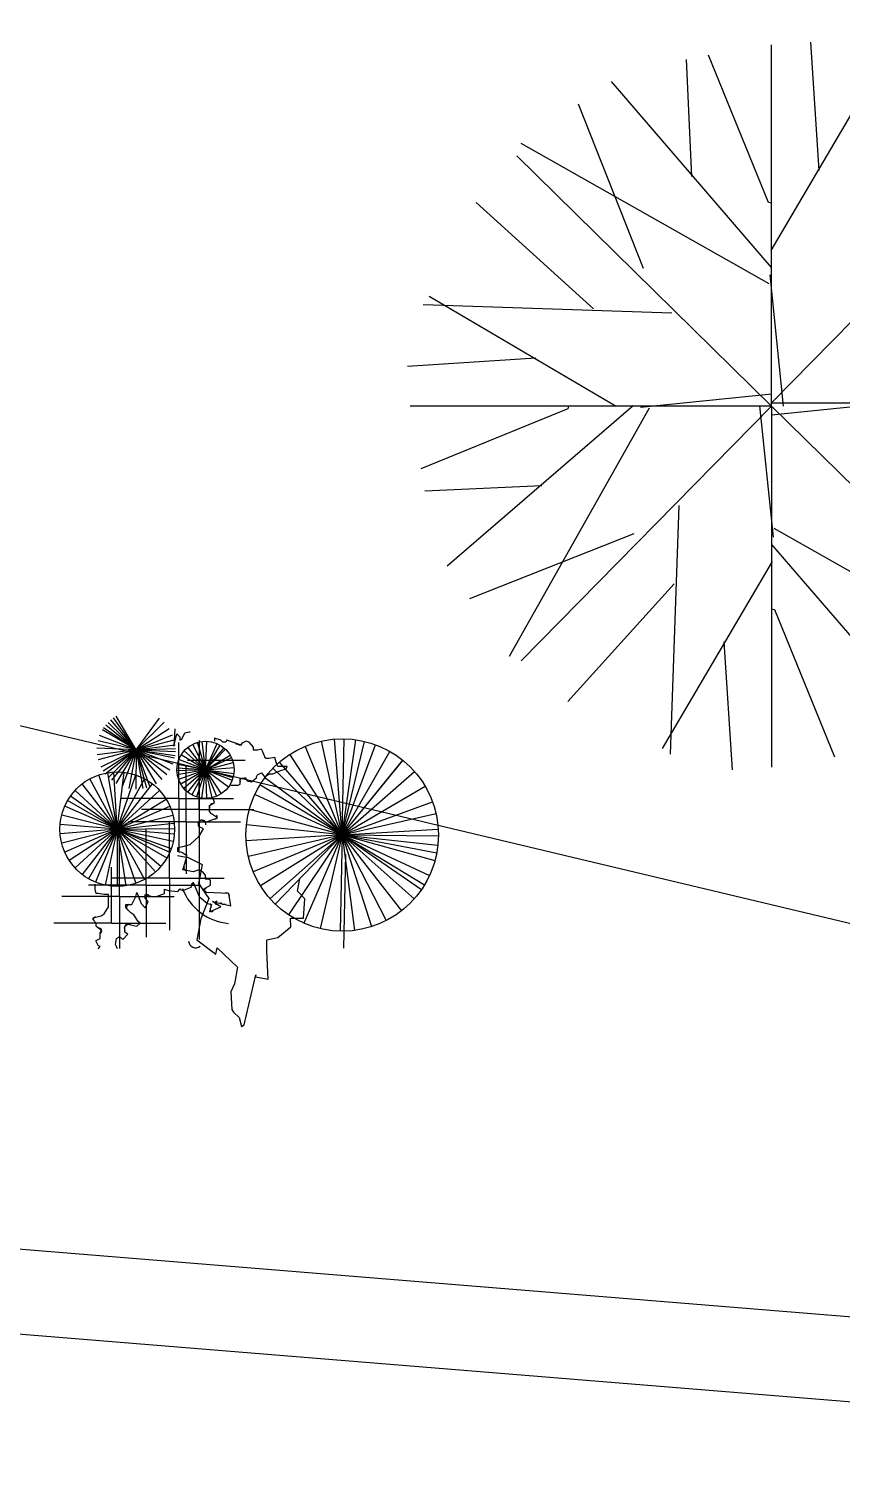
# Model space of a CAD drawing. Header units: millimetres. Extents: x 387 to 811, y 539 to 827.
# Drawn here: x 514.99 to 518.77, y 738.16 to 744.89 of the extents above; entities that cross this region are included whole.
import ezdxf

# ---------------------------------------------------------------- set-up
doc = ezdxf.new("R2010")
doc.units = ezdxf.units.MM
for name, color, linetype in [('cuvas de nível', 51, 'Continuous'), ('MOBILIARIO', 3, 'Continuous'), ('vegetação', 112, 'Continuous')]:
    doc.layers.add(name, color=color, linetype=linetype)

# ---------------------------------------------------------------- blocks, each defined once
blk = doc.blocks.new('T2', base_point=(179.76, 122.92))
for p, q in [((179.27, 156.4), (169.42, 180.59)), ((179.76, 122.92), (179.76, 182.32)), ((187.6, 161.67), (186.23, 182.74)), ((166.66, 160.66), (165.76, 179.9)), ((179.68, 148.48), (197.76, 179.21)), ((179.77, 145.68), (153.43, 176.25)), ((158.72, 145.53), (148.04, 172.54)), ((137.87, 164.08), (179.76, 122.92)), ((179.38, 143.01), (138.6, 166.06)), ((150.5, 138.92), (131.2, 156.4)), ((179.76, 156.27), (179.27, 156.4)), ((181.73, 122.9), (179.52, 144.47)), ((163.39, 138.18), (122.51, 139.57))]:
    blk.add_line(p, q)
blk = doc.blocks.new('AHUA1PL2')
for p, q in [((0.2221, 1.0978), (0.1833, 1.6947)), ((-0.0139, 0.9484), (-0.2932, 1.634)), ((0, 0), (0, 1.6829)), ((-0.3713, 1.0693), (-0.3968, 1.6144)), ((-0.0024, 0.7242), (0.5099, 1.5949)), ((0.0003, 0.6449), (-0.7461, 1.511)), ((-0.5963, 0.6406), (-0.8989, 1.4057)), ((-0.0108, 0.5691), (-1.1663, 1.2222)), ((-1.187, 1.1662), (0, 0)), ((-0.8293, 0.4533), (-1.376, 0.9485)), ((-0.0001, 0.9449), (-0.0139, 0.9484)), ((0.0558, -0.0005), (-0.007, 0.6104)), ((-0.464, 0.4323), (-1.6222, 0.4717))]:
    blk.add_line(p, q)
at = {"xscale": 0.02833333322, "yscale": 0.02833333322, "zscale": 0.02833333322}
for p, rotation in [((0, 0.0148), 269.9999999999999), ((0, 0), 89.99999999999999), ((0, 0), 180)]:
    blk.add_blockref('T2', p, dxfattribs=dict(at, rotation=rotation))

msp = doc.modelspace()

# ---------------------------------------------------------------- linework, layer by layer
at = {"layer": 'cuvas de nível'}
msp.add_polyline3d([(500.8206, 744.9977, 104), (506.0607, 743.6334, 104), (513.7007, 741.9434, 104), (521.3007, 740.1334, 104), (522.9471, 739.1061, 104)], dxfattribs=at)
at = {"layer": 'MOBILIARIO'}
for p, q in [((500.5661, 740.3858, 54), (522.9471, 738.5545, 54)), ((500.1453, 740.0189, 54), (522.9476, 738.16, 20.5879))]:
    msp.add_line(p, q, dxfattribs=at)
at = {"layer": 'vegetação'}
for p, q in [((515.4887, 741.534, 54), (515.3951, 741.6912, 54)), ((515.4887, 741.534, 54), (515.3316, 741.6277, 54)), ((515.4887, 741.534, 54), (515.337, 741.6361, 54)), ((515.4887, 741.534, 54), (515.3467, 741.6493, 54)), ((515.4887, 741.534, 54), (515.3576, 741.6615, 54)), ((515.4887, 741.534, 54), (515.3705, 741.6736, 54)), ((515.4887, 741.534, 54), (515.3825, 741.6829, 54)), ((515.4887, 741.534, 54), (515.5975, 741.6811, 54)), ((515.4887, 741.534, 54), (515.6181, 741.6634, 54)), ((515.4887, 741.534, 54), (515.6422, 741.6335, 54)), ((515.4887, 741.534, 54), (515.6422, 741.6335, 54)), ((515.4887, 741.534, 54), (515.3108, 741.5762, 54)), ((515.4887, 741.534, 54), (515.3183, 741.6005, 54)), ((515.4887, 741.534, 54), (515.6575, 741.6045, 54)), ((515.4887, 741.534, 54), (515.6654, 741.5812, 54)), ((515.4887, 741.534, 54), (515.6702, 741.5567, 54)), ((515.6872, 741.3079, 54), (515.6872, 741.5681, 54)), ((515.8116, 741.441, 54), (515.753, 741.5609, 54)), ((515.8116, 741.441, 54), (515.7735, 741.5689, 54)), ((515.782, 741.5767, 54), (515.782, 740.6509, 54)), ((515.8116, 741.441, 54), (515.7951, 741.5734, 54)), ((515.8116, 741.441, 54), (515.8171, 741.5743, 54)), ((515.8116, 741.441, 54), (515.8651, 741.5632, 54)), ((515.8116, 741.441, 54), (515.8799, 741.5556, 54)), ((516.448, 741.1372, 54), (516.3517, 741.5749, 54)), ((516.448, 741.1372, 54), (516.4113, 741.5839, 54)), ((516.448, 741.1372, 54), (516.4577, 741.5853, 54)), ((516.448, 741.1372, 54), (516.5116, 741.5809, 54)), ((516.448, 741.1372, 54), (516.5511, 741.5734, 54)), ((516.448, 741.1372, 54), (516.6027, 741.5579, 54)), ((515.4887, 741.534, 54), (515.306, 741.5416, 54)), ((515.4887, 741.534, 54), (515.3073, 741.511, 54)), ((515.4887, 741.534, 54), (515.312, 741.4869, 54)), ((515.4887, 741.534, 54), (515.3244, 741.4537, 54)), ((515.4887, 741.534, 54), (515.3352, 741.4346, 54)), ((515.4887, 741.534, 54), (515.3448, 741.4212, 54)), ((515.4887, 741.534, 54), (515.3594, 741.4047, 54)), ((515.4887, 741.534, 54), (515.3735, 741.392, 54)), ((515.4887, 741.534, 54), (515.3936, 741.3778, 54)), ((515.4887, 741.534, 54), (515.423, 741.3634, 54)), ((515.4887, 741.534, 54), (515.4545, 741.3544, 54)), ((515.4887, 741.534, 54), (515.4872, 741.3511, 54)), ((515.4887, 741.534, 54), (515.6715, 741.5407, 54)), ((515.4887, 741.534, 54), (515.6079, 741.3953, 54)), ((515.4887, 741.534, 54), (515.5812, 741.3762, 54)), ((515.4887, 741.534, 54), (515.6594, 741.4683, 54)), ((515.4887, 741.534, 54), (515.6459, 741.4404, 54)), ((515.4887, 741.534, 54), (515.6308, 741.4188, 54)), ((515.4887, 741.534, 54), (515.6308, 741.4188, 54)), ((515.4887, 741.534, 54), (515.6698, 741.5079, 54)), ((515.4887, 741.534, 54), (515.6715, 741.5265, 54)), ((515.4887, 741.534, 54), (515.6677, 741.4965, 54)), ((515.4887, 741.534, 54), (515.5199, 741.3538, 54)), ((515.4887, 741.534, 54), (515.5359, 741.3573, 54)), ((515.4887, 741.534, 54), (515.5515, 741.3623, 54)), ((515.8116, 741.441, 54), (515.6871, 741.4889, 54)), ((515.8116, 741.441, 54), (515.6976, 741.5104, 54)), ((515.8116, 741.441, 54), (515.7119, 741.5296, 54)), ((515.9963, 741.4841, 54), (515.7279, 741.4841, 54)), ((515.8116, 741.441, 54), (515.7293, 741.546, 54)), ((515.7823, 741.2556, 54), (515.7823, 741.5157, 54)), ((515.8116, 741.441, 54), (515.8979, 741.5428, 54)), ((515.8116, 741.441, 54), (515.9047, 741.5366, 54)), ((515.8116, 741.441, 54), (515.9263, 741.5093, 54)), ((515.8116, 741.441, 54), (515.9324, 741.4978, 54)), ((516.448, 741.1372, 54), (516.204, 741.5132, 54)), ((516.448, 741.1372, 54), (516.275, 741.5507, 54)), ((516.448, 741.1372, 54), (516.6698, 741.5267, 54)), ((516.448, 741.1372, 54), (516.7302, 741.4854, 54)), ((516.448, 741.1372, 54), (516.7309, 741.4848, 54)), ((515.4005, 741.1643, 54), (515.3138, 741.4168, 54)), ((515.4005, 741.1643, 54), (515.3565, 741.4276, 54)), ((515.4005, 741.1643, 54), (515.3848, 741.4308, 54)), ((515.4005, 741.1643, 54), (515.4326, 741.4293, 54)), ((515.4005, 741.1643, 54), (515.4871, 741.4168, 54)), ((515.8116, 741.441, 54), (515.6783, 741.4481, 54)), ((515.8116, 741.441, 54), (515.6783, 741.4354, 54)), ((515.8116, 741.441, 54), (515.6801, 741.4182, 54)), ((515.8116, 741.441, 54), (515.6805, 741.4659, 54)), ((515.8116, 741.441, 54), (515.6863, 741.3951, 54)), ((515.8116, 741.441, 54), (515.6965, 741.3735, 54)), ((515.8116, 741.441, 54), (515.7104, 741.354, 54)), ((515.7205, 741.1984, 54), (515.7205, 741.4586, 54)), ((515.8116, 741.441, 54), (515.7275, 741.3373, 54)), ((515.8116, 741.441, 54), (515.7275, 741.3373, 54)), ((515.8116, 741.441, 54), (515.7474, 741.324, 54)), ((515.8116, 741.441, 54), (515.7693, 741.3144, 54)), ((515.8116, 741.441, 54), (515.7926, 741.3089, 54)), ((515.8116, 741.441, 54), (515.9406, 741.4754, 54)), ((515.8116, 741.441, 54), (515.9406, 741.4754, 54)), ((515.8116, 741.441, 54), (515.9446, 741.4518, 54)), ((515.8116, 741.441, 54), (515.9441, 741.4244, 54)), ((515.8116, 741.441, 54), (515.9362, 741.393, 54)), ((515.8116, 741.441, 54), (515.94, 741.4044, 54)), ((515.8116, 741.441, 54), (515.8165, 741.3076, 54)), ((515.8116, 741.441, 54), (515.8402, 741.3106, 54)), ((515.8116, 741.441, 54), (515.9189, 741.3616, 54)), ((515.8116, 741.441, 54), (515.8842, 741.3289, 54)), ((515.8116, 741.441, 54), (515.863, 741.3178, 54)), ((515.8116, 741.441, 54), (515.8842, 741.3289, 54)), ((516.448, 741.1372, 54), (516.1249, 741.4479, 54)), ((516.448, 741.1372, 54), (516.1557, 741.477, 54)), ((516.448, 741.1372, 54), (516.7843, 741.4335, 54)), ((515.4005, 741.1643, 54), (515.2365, 741.375, 54)), ((515.4005, 741.1643, 54), (515.2734, 741.3991, 54)), ((515.4005, 741.1643, 54), (515.5275, 741.3991, 54)), ((515.4005, 741.1643, 54), (515.5644, 741.375, 54)), ((516.448, 741.1372, 54), (516.065, 741.3701, 54)), ((516.448, 741.1372, 54), (516.0874, 741.4035, 54)), ((516.448, 741.1372, 54), (516.8345, 741.3641, 54)), ((515.4005, 741.1643, 54), (515.1694, 741.298, 54)), ((515.4005, 741.1643, 54), (515.1823, 741.3182, 54)), ((515.4005, 741.1643, 54), (515.2041, 741.3451, 54)), ((515.4005, 741.1643, 54), (515.5968, 741.3451, 54)), ((515.4005, 741.1643, 54), (515.6277, 741.3044, 54)), ((515.6872, 741.3079, 54), (515.4188, 741.3079, 54)), ((515.6872, 741.3079, 54), (515.6872, 741.0653, 54)), ((515.6872, 741.3079, 54), (515.941, 741.3079, 54)), ((516.448, 741.1372, 54), (516.0415, 741.3261, 54)), ((516.448, 741.1372, 54), (516.8688, 741.2914, 54)), ((515.4005, 741.1643, 54), (515.1417, 741.2299, 54)), ((515.4005, 741.1643, 54), (515.156, 741.2716, 54)), ((515.4005, 741.1643, 54), (515.6449, 741.2716, 54)), ((515.4005, 741.1643, 54), (515.6592, 741.2299, 54)), ((515.7823, 741.2556, 54), (515.5139, 741.2556, 54)), ((515.7823, 741.2556, 54), (516.0361, 741.2556, 54)), ((515.7823, 741.2556, 54), (515.7823, 741.0129, 54)), ((516.448, 741.1372, 54), (516.016, 741.2566, 54)), ((516.448, 741.1372, 54), (516.8848, 741.2378, 54)), ((515.4005, 741.1643, 54), (515.1344, 741.1864, 54)), ((515.4005, 741.1643, 54), (515.1344, 741.1423, 54)), ((515.4005, 741.1643, 54), (515.1417, 741.0988, 54)), ((515.4005, 741.1643, 54), (515.156, 741.0571, 54)), ((515.4005, 741.1643, 54), (515.177, 741.0183, 54)), ((515.4005, 741.1643, 54), (515.2041, 740.9836, 54)), ((515.4005, 741.1643, 54), (515.2365, 740.9537, 54)), ((515.4005, 741.1643, 54), (515.2667, 740.9333, 54)), ((515.4005, 741.1643, 54), (515.299, 740.9175, 54)), ((515.4005, 741.1643, 54), (515.3447, 740.9033, 54)), ((515.4005, 741.1643, 54), (515.3447, 740.9033, 54)), ((515.4005, 741.1643, 54), (515.666, 741.192, 54)), ((515.4005, 741.1643, 54), (515.6674, 741.1681, 54)), ((515.4005, 741.1643, 54), (515.6615, 741.1086, 54)), ((515.4005, 741.1643, 54), (515.6665, 741.1423, 54)), ((515.4005, 741.1643, 54), (515.4871, 740.9119, 54)), ((515.4005, 741.1643, 54), (515.5275, 740.9296, 54)), ((515.4005, 741.1643, 54), (515.6039, 740.9915, 54)), ((515.4005, 741.1643, 54), (515.5789, 740.9658, 54)), ((515.4005, 741.1643, 54), (515.6449, 741.0571, 54)), ((515.4005, 741.1643, 54), (515.6315, 741.0306, 54)), ((515.4005, 741.1643, 54), (515.6315, 741.0306, 54)), ((515.4005, 741.1643, 54), (515.6517, 741.074, 54)), ((515.4005, 741.1643, 54), (515.4005, 740.8974, 54)), ((515.4005, 741.1643, 54), (515.44, 740.9004, 54)), ((515.7205, 741.1984, 54), (515.4521, 741.1984, 54)), ((515.535, 740.9032, 54), (515.535, 741.1633, 54)), ((515.6444, 740.9365, 54), (515.6444, 741.1966, 54)), ((515.7205, 741.1984, 54), (515.9743, 741.1984, 54)), ((515.7205, 741.1984, 54), (515.7205, 740.9558, 54)), ((516.448, 741.1372, 54), (516.0022, 741.1839, 54)), ((516.448, 741.1372, 54), (516.8954, 741.1645, 54)), ((515.4113, 740.8508, 54), (515.4113, 741.1109, 54)), ((516.448, 741.1372, 54), (516.0006, 741.1099, 54)), ((516.448, 741.1372, 54), (516.0112, 741.0366, 54)), ((516.448, 741.1372, 54), (516.0337, 740.9661, 54)), ((516.448, 741.1372, 54), (516.0675, 740.9003, 54)), ((516.448, 741.1372, 54), (516.1117, 740.8409, 54)), ((516.448, 741.1372, 54), (516.1357, 740.8157, 54)), ((516.448, 741.1372, 54), (516.1982, 740.7651, 54)), ((516.448, 741.1372, 54), (516.2686, 740.7265, 54)), ((516.448, 741.1372, 54), (516.3449, 740.701, 54)), ((516.448, 741.1372, 54), (516.3449, 740.701, 54)), ((516.448, 741.1372, 54), (516.4383, 740.6891, 54)), ((516.448, 741.1372, 54), (516.6527, 740.7385, 54)), ((516.448, 741.1372, 54), (516.8178, 740.884, 54)), ((516.448, 741.1372, 54), (516.8309, 740.9043, 54)), ((516.448, 741.1372, 54), (516.7832, 740.8397, 54)), ((516.448, 741.1372, 54), (516.8309, 740.9043, 54)), ((516.448, 741.1372, 54), (516.7247, 740.7846, 54)), ((516.448, 741.1372, 54), (516.8544, 740.9483, 54)), ((516.448, 741.1372, 54), (516.88, 741.0178, 54)), ((516.448, 741.1372, 54), (516.5843, 740.7102, 54)), ((516.448, 741.1372, 54), (516.8938, 741.0905, 54)), ((516.448, 741.1372, 54), (516.8884, 741.0538, 54)), ((516.448, 741.1372, 54), (516.8962, 741.1337, 54)), ((516.448, 741.1372, 54), (516.5047, 740.6926, 54)), ((516.4548, 740.6104, 54), (516.4643, 741.0471, 54)), ((515.3733, 740.7269, 54), (515.3733, 740.9871, 54)), ((515.535, 740.9032, 54), (515.2666, 740.9032, 54)), ((515.6444, 740.9365, 54), (515.376, 740.9365, 54)), ((515.535, 740.9032, 54), (515.535, 740.6605, 54)), ((515.535, 740.9032, 54), (515.7888, 740.9032, 54)), ((515.6444, 740.9365, 54), (515.6444, 740.6939, 54)), ((515.6444, 740.9365, 54), (515.8982, 740.9365, 54)), ((515.4113, 740.8508, 54), (515.1429, 740.8508, 54)), ((515.4113, 740.8508, 54), (515.6651, 740.8508, 54)), ((515.4113, 740.8508, 54), (515.4113, 740.6082, 54)), ((515.3733, 740.7269, 54), (515.1049, 740.7269, 54)), ((515.3733, 740.7269, 54), (515.6271, 740.7269, 54))]:
    msp.add_line(p, q, dxfattribs=at)
at = {"layer": 'vegetação', "elevation": 54}
for points in [[(515.6682, 741.6318), (515.6634, 741.5508), (515.6777, 741.608), (515.6919, 741.5937), (515.6919, 741.5794), (515.7014, 741.5841), (515.7157, 741.6127), (515.7157, 741.6127), (515.7347, 741.6175), (515.7395, 741.6175)], [(515.9298, 741.3698), (515.9631, 741.3698), (515.9726, 741.3746), (515.9726, 741.3937), (515.9726, 741.3984), (515.9963, 741.4032), (516.0059, 741.3889), (516.0249, 741.3841), (516.0487, 741.4032), (516.0487, 741.4079), (516.0534, 741.4175), (516.0724, 741.427), (516.0724, 741.427), (516.0867, 741.4079), (516.1105, 741.4222), (516.1248, 741.4222), (516.1581, 741.4365), (516.1866, 741.446), (516.1914, 741.4556), (516.1628, 741.4556), (516.1486, 741.4556), (516.1438, 741.4651), (516.1343, 741.4984), (516.1057, 741.4937), (516.0962, 741.4937), (516.0915, 741.4937), (516.0772, 741.527), (516.0724, 741.5365), (516.0534, 741.5318), (516.0534, 741.5318), (516.0344, 741.5318), (516.0344, 741.546), (516.0154, 741.5699), (516.0011, 741.5746), (515.9821, 741.5651), (515.9773, 741.5556), (515.9107, 741.5794), (515.906, 741.5699), (515.8917, 741.5699), (515.8822, 741.5794), (515.8537, 741.5889), (515.8537, 741.5746)], [(515.9531, 741.5651), (515.9531, 741.5611), (515.9556, 741.5619), (515.9588, 741.5619), (515.9604, 741.5619), (515.9613, 741.5603), (515.9629, 741.5594), (515.9645, 741.5586), (515.9685, 741.557), (515.9694, 741.557), (515.9758, 741.5554), (515.9791, 741.5594), (515.9791, 741.5603), (515.9839, 741.5659)], [(515.4011, 740.6072), (515.397, 740.6174), (515.3923, 740.6269), (515.397, 740.6555), (515.4113, 740.665), (515.4256, 740.6508), (515.4494, 740.6746), (515.4351, 740.6841), (515.4351, 740.7127), (515.4494, 740.7222), (515.4922, 740.7127), (515.5064, 740.7269), (515.4969, 740.7365), (515.4874, 740.7508), (515.4779, 740.765), (515.4636, 740.7746), (515.4398, 740.7984), (515.4398, 740.8127), (515.4684, 740.8127), (515.4874, 740.8508), (515.4922, 740.8698), (515.5112, 740.8174), (515.5302, 740.7984), (515.5445, 740.827), (515.5302, 740.8412), (515.5302, 740.8603), (515.5635, 740.8508), (515.5825, 740.8508), (515.6206, 740.8651), (515.6206, 740.8841), (515.6396, 740.8793), (515.6824, 740.8746), (515.6919, 740.8841), (515.7062, 740.8793), (515.7443, 740.8936), (515.7538, 740.9174), (515.7823, 740.8508), (515.8204, 740.8174), (515.8394, 740.8127), (515.8299, 740.7793), (515.8822, 740.8031), (515.8441, 740.827), (515.9298, 740.8079), (515.9202, 740.8651), (515.8156, 740.8698), (515.8013, 740.8841), (515.8346, 740.9032), (515.8346, 740.927), (515.8251, 740.9317), (515.8108, 740.9317), (515.8108, 740.9508), (515.8013, 740.9603), (515.7823, 740.9746), (515.7538, 740.9651), (515.7062, 740.9746), (515.711, 740.9889), (515.7252, 741.0413), (515.7157, 741.046), (515.7014, 741.0555), (515.6824, 741.0603), (515.6824, 741.0794), (515.7062, 741.0841), (515.7395, 741.0936), (515.7823, 741.1317), (515.8013, 741.1651), (515.7823, 741.1746), (515.7776, 741.1936), (515.7918, 741.2079), (515.8156, 741.1984), (515.8679, 741.2175), (515.8394, 741.2365), (515.8299, 741.246), (515.8299, 741.2651), (515.8299, 741.2651), (515.8299, 741.2746), (515.8537, 741.2889), (515.8489, 741.3032)], [(515.6816, 741.0415), (515.7308, 741.0323), (515.7958, 740.9998), (515.7866, 740.9508), (515.7793, 740.9115), (515.8272, 740.8416), (515.7892, 740.7472), (515.7708, 740.6491), (515.8599, 740.5817), (515.8654, 740.6111), (515.9606, 740.5222), (515.9459, 740.4437), (515.9287, 740.4063), (515.9336, 740.3241), (515.9416, 740.3125), (515.9674, 740.2874), (515.9797, 740.2444), (515.9914, 740.2524), (516.0453, 740.486), (516.0434, 740.4762), (516.1024, 740.4652), (516.0968, 740.5982), (516.0962, 740.6491), (516.1489, 740.6595), (516.2091, 740.7092), (516.2066, 740.7503), (516.2674, 740.7491), (516.2741, 740.8392), (516.2403, 740.876), (516.2513, 740.9348)], [(515.3107, 740.6072), (515.3209, 740.6174), (515.3114, 740.6222), (515.3019, 740.6412), (515.3019, 740.646), (515.3209, 740.6555), (515.3209, 740.6793), (515.3257, 740.6936), (515.3067, 740.7079), (515.3019, 740.7127), (515.3019, 740.7269), (515.2876, 740.7412), (515.2876, 740.7508), (515.3257, 740.7603), (515.34, 740.7698), (515.359, 740.8031), (515.359, 740.8603), (515.34, 740.8603), (515.3114, 740.8651), (515.3019, 740.8651), (515.2972, 740.8841), (515.2972, 740.8889), (515.2972, 740.8984), (515.2972, 740.9079)]]:
    msp.add_lwpolyline(points, dxfattribs=at)
at = {"layer": 'vegetação'}
for centre, radius in [((515.8116, 741.441, 54), 0.1335), ((516.448, 741.1372, 54), 0.4482), ((515.4005, 741.1643, 54), 0.2669)]:
    msp.add_circle(centre, radius, dxfattribs=at)
for centre, radius, start, end in [((515.9822, 741.3906, 54), 0.0104, 69.38637, 212.49387), ((515.9884, 741.407, 54), 0.00712, 249.38637, 352.60242), ((515.8452, 741.2666, 54), 0.0161, 96.68165, 198.43918), ((515.8571, 741.2221, 54), 0.00951, 262.38633, 55.15935), ((515.7965, 741.1868, 54), 0.0197, 119.00968, 219.10834), ((515.7955, 741.1886, 54), 0.0177, 347.86592, 119.00968), ((515.6944, 741.0679, 54), 0.0118, 155.50273, 254.84559), ((515.7214, 740.9822, 54), 0.0109, 137.83145, 272.80722), ((515.6936, 740.8763, 54), 0.00811, 57.22828, 172.37496), ((515.9386, 740.9744, 54), 0.2496, 200.10385, 265.4803), ((515.7526, 740.904, 54), 0.00697, 18.23458, 193.69272), ((515.8147, 740.8813, 54), 0.00867, 96.40863, 263.59137), ((515.8175, 740.9378, 54), 0.00683, 145.87715, 315.47557), ((515.4575, 740.7994, 54), 0.0141, 100.30904, 238.73312), ((515.5397, 740.8477, 54), 0.0112, 43.54659, 223.05143), ((515.8285, 740.8065, 54), 0.00988, 309.13002, 75.89862), ((515.8627, 740.8212, 54), 0.00698, 67.24827, 268.59079), ((515.8952, 740.8299, 54), 0.0154, 199.56233, 303.52587), ((515.9092, 740.8534, 54), 0.0137, 352.14283, 114.05093), ((515.2982, 740.7449, 54), 0.00929, 59.75331, 222.99469), ((515.8394, 740.7878, 54), 0.0076, 190.17697, 334.61605), ((515.316, 740.6908, 54), 0.0119, 295.51533, 107.1789), ((515.4526, 740.7026, 54), 0.0195, 59.08743, 210.9821), ((515.7654, 740.6448, 54), 0.0328, 184.54814, 308.64513)]:
    msp.add_arc(centre, radius, start, end, dxfattribs=at)

# ---------------------------------------------------------------- block references
msp.add_blockref('AHUA1PL2', (518.4474, 743.1355, 54), dxfattribs=at)

doc.saveas('drawing.dxf')
